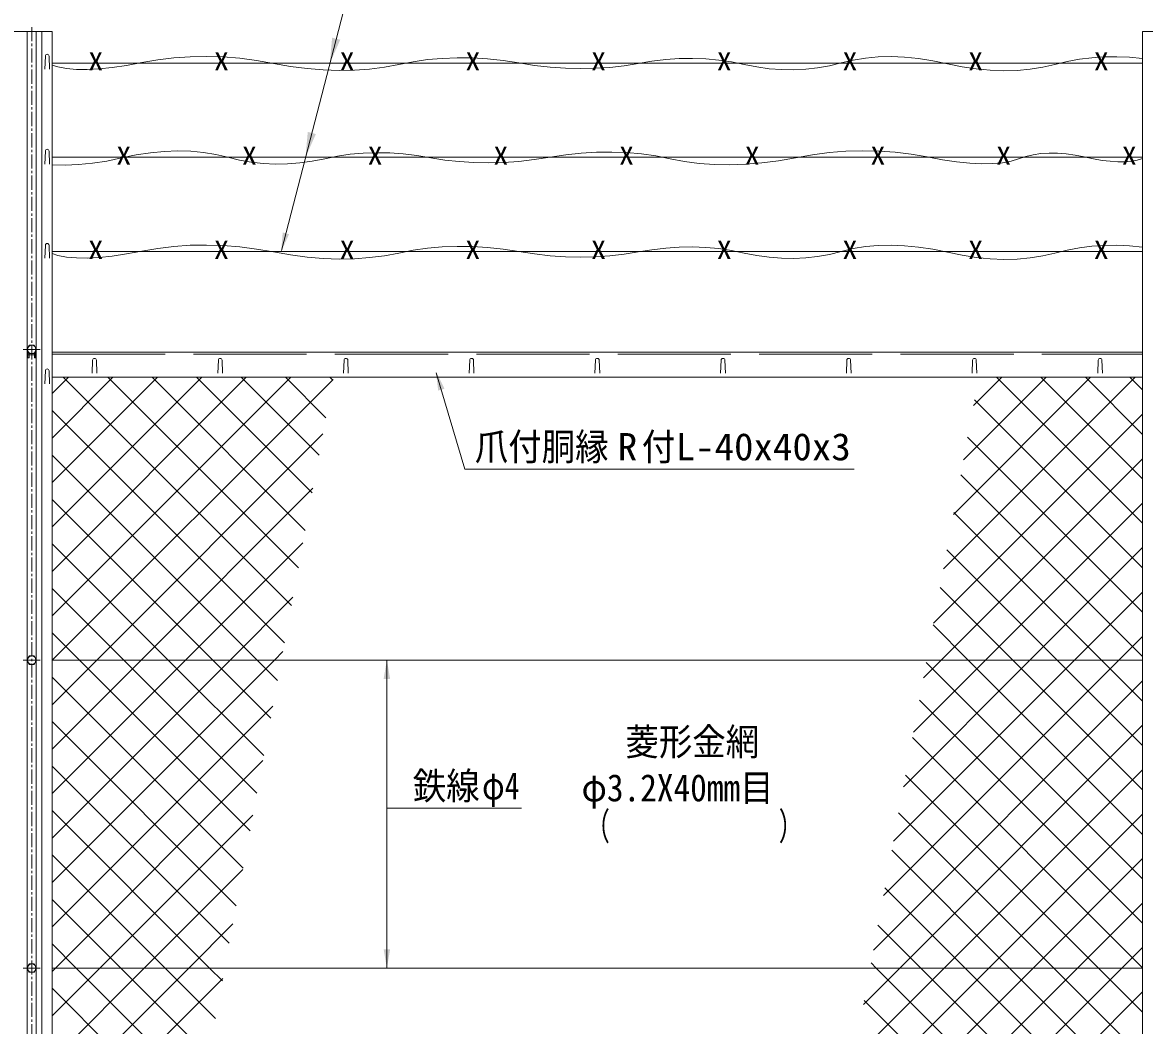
# Model space of a CAD drawing. Units: millimetres, scale not verified. Extents: x -4455 to 4455, y -3150 to 3150.
# Drawn here: x -3322 to -1537, y 65 to 1661 of the extents above; entities that cross this region are included whole.
import ezdxf
from ezdxf.enums import TextEntityAlignment as Align

# ---------------------------------------------------------------- set-up
doc = ezdxf.new("R2010")
doc.units = ezdxf.units.MM
doc.header["$LTSCALE"] = 30
for name, pattern in [('DASHED', [7.5, 6, -1.5]), ('USER1', [2, 1.25, -0.25, 0.25, -0.25]), ('USER2', [1.125, 0.75, -0.125, 0.125, -0.125])]:
    doc.linetypes.add(name, pattern=pattern)
for name, color, linetype, lineweight in [('0-2_1部材', 3, 'Continuous', 18), ('0-3_2網', 4, 'Continuous', 18), ('0-4_6文字', 3, 'Continuous', 9), ('0-5_8部品', 7, 'Continuous', 9), ('0-8_中心線', 1, 'USER1', 18)]:
    doc.layers.add(name, color=color, linetype=linetype, lineweight=lineweight)
doc.styles.add('ＭＳ ゴシック', font='')
doc.styles.get('ＭＳ ゴシック').set_extended_font_data('MS Gothic')

msp = doc.modelspace()

# ---------------------------------------------------------------- linework, layer by layer
at = {"layer": '0-2_1部材', "color": 7, "lineweight": 9}
for p, q in [((-3339.96, 1646.57), (-3274.96, 1646.57)), ((-3274.96, 1646.57), (-3274.96, -618.43)), ((-1539.96, 1646.57), (-1539.96, -618.43)), ((-1539.96, 1646.57), (-1474.96, 1646.57)), ((-3274.96, 1136.57), (-1539.96, 1136.57)), ((-3274.96, 1096.57), (-1539.96, 1096.57)), ((-3274.96, 646.57), (-1539.96, 646.57)), ((-3274.96, 156.57), (-1539.96, 156.57))]:
    msp.add_line(p, q, dxfattribs=at)
at = {"layer": '0-2_1部材'}
for p, q in [((-3314.46, 1646.57), (-3314.46, -618.43)), ((-3300.46, 1646.57), (-3300.46, -618.43)), ((-3291.46, 1646.57), (-3291.46, -618.43)), ((-3286.48, 1587.01), (-3285.73, 1607.51)), ((-3278.98, 1587.01), (-3279.73, 1607.51)), ((-3286.48, 1435.95), (-3285.73, 1456.45)), ((-3278.98, 1435.95), (-3279.73, 1456.45)), ((-3286.48, 1285.95), (-3285.73, 1306.45)), ((-3278.98, 1285.95), (-3279.73, 1306.45)), ((-3211.21, 1103.07), (-3210.46, 1123.57)), ((-3203.71, 1103.07), (-3204.46, 1123.57)), ((-3011.21, 1103.07), (-3010.46, 1123.57)), ((-3003.71, 1103.07), (-3004.46, 1123.57)), ((-2811.21, 1103.07), (-2810.46, 1123.57)), ((-2803.71, 1103.07), (-2804.46, 1123.57)), ((-2611.21, 1103.07), (-2610.46, 1123.57)), ((-2603.71, 1103.07), (-2604.46, 1123.57)), ((-2411.21, 1103.07), (-2410.46, 1123.57)), ((-2403.71, 1103.07), (-2404.46, 1123.57)), ((-2211.21, 1103.07), (-2210.46, 1123.57)), ((-2203.71, 1103.07), (-2204.46, 1123.57)), ((-2011.21, 1103.07), (-2010.46, 1123.57)), ((-2003.71, 1103.07), (-2004.46, 1123.57)), ((-1811.21, 1103.07), (-1810.46, 1123.57)), ((-1803.71, 1103.07), (-1804.46, 1123.57)), ((-1611.21, 1103.07), (-1610.46, 1123.57)), ((-1603.71, 1103.07), (-1604.46, 1123.57))]:
    msp.add_line(p, q, dxfattribs=at)
at = {"layer": '0-2_1部材', "color": 1}
for p, q in [((-3274.96, 1596.57), (-1539.96, 1596.57)), ((-1560.5, 1605.73), (-1539.96, 1603.78)), ((-3274.96, 1446.57), (-1539.96, 1446.57)), ((-1560.5, 1305.73), (-1539.96, 1303.78)), ((-3274.96, 1296.57), (-1539.96, 1296.57))]:
    msp.add_line(p, q, dxfattribs=at)
at = {"layer": '0-2_1部材', "color": 1, "linetype": 'DASHED'}
msp.add_line((-3274.96, 1133.57), (-1539.96, 1133.57), dxfattribs=at)
at = {"layer": '0-2_1部材', "color": 1}
for points in [[(-3274.96, 1593.29), (-3265.72, 1590.45), (-3251.92, 1587.93), (-3236.37, 1586.57), (-3219.06, 1586.38), (-3199.99, 1587.35), (-3179.17, 1589.49), (-3156.6, 1592.8), (-3132.26, 1597.28), (-3106.93, 1601.68), (-3081.35, 1604.78), (-3055.51, 1606.58), (-3029.43, 1607.06), (-3003.1, 1606.24), (-2976.52, 1604.12), (-2949.69, 1600.68), (-2922.62, 1595.94), (-2895.7, 1591.2), (-2869.36, 1587.75), (-2843.6, 1585.61), (-2818.41, 1584.76), (-2793.79, 1585.21), (-2769.75, 1586.95), (-2746.29, 1590), (-2723.4, 1594.34), (-2700.63, 1598.75), (-2677.54, 1601.99), (-2654.13, 1604.05), (-2630.39, 1604.93), (-2606.33, 1604.64), (-2581.94, 1603.18), (-2557.22, 1600.55), (-2532.18, 1596.74), (-2507.17, 1592.88), (-2482.53, 1590.1), (-2458.26, 1588.39), (-2434.37, 1587.75), (-2410.86, 1588.19), (-2387.72, 1589.7), (-2364.95, 1592.29)], [(-2364.95, 1592.29), (-2342.56, 1595.94), (-2320.5, 1599.59), (-2298.71, 1602.13), (-2277.2, 1603.58), (-2255.96, 1603.93), (-2234.99, 1603.18), (-2214.3, 1601.34), (-2193.89, 1598.39), (-2173.75, 1594.34), (-2153.84, 1590.36), (-2134.1, 1587.6), (-2114.53, 1586.07), (-2095.14, 1585.76), (-2075.93, 1586.67), (-2056.89, 1588.8), (-2038.03, 1592.16), (-2019.34, 1596.74), (-2000.42, 1601.27), (-1980.88, 1604.46), (-1960.72, 1606.31), (-1939.93, 1606.83), (-1918.52, 1606.01), (-1896.48, 1603.86), (-1873.81, 1600.37), (-1850.52, 1595.54), (-1827.2, 1590.72), (-1804.42, 1587.23), (-1782.19, 1585.08), (-1760.51, 1584.26), (-1739.39, 1584.78), (-1718.81, 1586.63), (-1698.78, 1589.82), (-1679.31, 1594.34), (-1660.01, 1598.99), (-1640.5, 1602.53), (-1620.8, 1604.98), (-1600.9, 1606.33), (-1580.8, 1606.58), (-1560.5, 1605.73)], [(-3118.45, 1453.86), (-3141.12, 1450.37), (-3164.41, 1445.54), (-3187.73, 1440.72), (-3210.51, 1437.23), (-3232.74, 1435.08), (-3254.41, 1434.26), (-3274.96, 1434.76)], [(-2268.64, 1440), (-2291.53, 1444.34), (-2314.29, 1448.75), (-2337.38, 1451.99), (-2360.8, 1454.05), (-2384.54, 1454.93), (-2408.6, 1454.64), (-2432.99, 1453.18), (-2457.71, 1450.55), (-2482.75, 1446.74), (-2507.76, 1442.88), (-2532.4, 1440.1), (-2556.67, 1438.39), (-2580.55, 1437.75), (-2604.07, 1438.19), (-2627.21, 1439.7), (-2649.97, 1442.29), (-2672.36, 1445.94), (-2694.43, 1449.59), (-2716.22, 1452.13), (-2737.73, 1453.58), (-2758.97, 1453.93), (-2779.93, 1453.18), (-2800.62, 1451.34), (-2821.04, 1448.39), (-2841.18, 1444.34), (-2861.09, 1440.36), (-2880.83, 1437.6), (-2900.39, 1436.07), (-2919.78, 1435.76), (-2939, 1436.67), (-2958.04, 1438.8), (-2976.9, 1442.16), (-2995.59, 1446.74), (-3014.5, 1451.27), (-3034.04, 1454.46), (-3054.21, 1456.31), (-3075, 1456.83), (-3096.41, 1456.01), (-3118.45, 1453.86)], [(-1539.96, 1444.82), (-1548.73, 1442.26), (-1558.12, 1440.56), (-1568.38, 1439.66), (-1579.5, 1439.56), (-1591.47, 1440.27), (-1604.31, 1441.78), (-1618.01, 1444.09), (-1632.56, 1447.2), (-1647.31, 1450.23), (-1661.58, 1452.28), (-1675.37, 1453.36), (-1688.69, 1453.46), (-1701.52, 1452.59), (-1713.88, 1450.75), (-1725.76, 1447.93), (-1737.17, 1444.15), (-1749.21, 1440.45), (-1763.01, 1437.93), (-1778.56, 1436.57), (-1795.87, 1436.38), (-1814.93, 1437.35), (-1835.75, 1439.49), (-1858.33, 1442.8), (-1882.66, 1447.28), (-1908, 1451.68), (-1933.58, 1454.78), (-1959.41, 1456.58), (-1985.5, 1457.06), (-2011.83, 1456.24), (-2038.41, 1454.12), (-2065.23, 1450.68), (-2092.31, 1445.94), (-2119.23, 1441.2), (-2145.57, 1437.75), (-2171.33, 1435.61), (-2196.52, 1434.76), (-2221.14, 1435.21), (-2245.18, 1436.95), (-2268.64, 1440)], [(-3274.96, 1293.29), (-3265.72, 1290.45), (-3251.92, 1287.93), (-3236.37, 1286.57), (-3219.06, 1286.38), (-3199.99, 1287.35), (-3179.17, 1289.49), (-3156.6, 1292.8), (-3132.26, 1297.28), (-3106.93, 1301.68), (-3081.35, 1304.78), (-3055.51, 1306.58), (-3029.43, 1307.06), (-3003.1, 1306.24), (-2976.52, 1304.12), (-2949.69, 1300.68), (-2922.62, 1295.94), (-2895.7, 1291.2), (-2869.36, 1287.75), (-2843.6, 1285.61), (-2818.41, 1284.76), (-2793.79, 1285.21), (-2769.75, 1286.95), (-2746.29, 1290), (-2723.4, 1294.34), (-2700.63, 1298.75), (-2677.54, 1301.99), (-2654.13, 1304.05), (-2630.39, 1304.93), (-2606.33, 1304.64), (-2581.94, 1303.18), (-2557.22, 1300.55), (-2532.18, 1296.74), (-2507.17, 1292.88), (-2482.53, 1290.1), (-2458.26, 1288.39), (-2434.37, 1287.75), (-2410.86, 1288.19), (-2387.72, 1289.7), (-2364.95, 1292.29)], [(-2364.95, 1292.29), (-2342.56, 1295.94), (-2320.5, 1299.59), (-2298.71, 1302.13), (-2277.2, 1303.58), (-2255.96, 1303.93), (-2234.99, 1303.18), (-2214.3, 1301.34), (-2193.89, 1298.39), (-2173.75, 1294.34), (-2153.84, 1290.36), (-2134.1, 1287.6), (-2114.53, 1286.07), (-2095.14, 1285.76), (-2075.93, 1286.67), (-2056.89, 1288.8), (-2038.03, 1292.16), (-2019.34, 1296.74), (-2000.42, 1301.27), (-1980.88, 1304.46), (-1960.72, 1306.31), (-1939.93, 1306.83), (-1918.52, 1306.01), (-1896.48, 1303.86), (-1873.81, 1300.37), (-1850.52, 1295.54), (-1827.2, 1290.72), (-1804.42, 1287.23), (-1782.19, 1285.08), (-1760.51, 1284.26), (-1739.39, 1284.78), (-1718.81, 1286.63), (-1698.78, 1289.82), (-1679.31, 1294.34), (-1660.01, 1298.99), (-1640.5, 1302.53), (-1620.8, 1304.98), (-1600.9, 1306.33), (-1580.8, 1306.58), (-1560.5, 1305.73)]]:
    msp.add_lwpolyline(points, dxfattribs=at)
at = {"layer": '0-2_1部材'}
for centre in [(-3282.73, 1607.51), (-3282.73, 1456.45), (-3282.73, 1306.45), (-3207.46, 1123.57), (-3007.46, 1123.57), (-2807.46, 1123.57), (-2607.46, 1123.57), (-2407.46, 1123.57), (-2207.46, 1123.57), (-2007.46, 1123.57), (-1807.46, 1123.57), (-1607.46, 1123.57)]:
    msp.add_arc(centre, 3, 0, 180, dxfattribs=at)
at = {"layer": '0-3_2網'}
for p, q in [((-3274.96, 1070.53), (-3248.93, 1096.57)), ((-3274.96, 999.82), (-3178.22, 1096.57)), ((-3274.96, 929.11), (-3107.51, 1096.57)), ((-3274.96, 858.4), (-3036.8, 1096.57)), ((-3274.96, 787.69), (-2966.09, 1096.57)), ((-3274.96, 716.98), (-2895.38, 1096.57)), ((-2894.16, 733.52), (-3257.21, 1096.57)), ((-2883.18, 793.25), (-3186.5, 1096.57)), ((-2872.2, 852.98), (-3115.79, 1096.57)), ((-2861.22, 912.71), (-3045.08, 1096.57)), ((-2850.24, 972.43), (-2974.37, 1096.57)), ((-2839.25, 1032.16), (-2903.66, 1096.57)), ((-2828.27, 1091.89), (-2832.95, 1096.57)), ((-1856.71, 791.73), (-1551.87, 1096.57)), ((-1840.78, 878.37), (-1622.58, 1096.57)), ((-1824.85, 965.01), (-1693.29, 1096.57)), ((-1808.92, 1051.65), (-1764, 1096.57)), ((-1539.96, 864.24), (-1772.29, 1096.57)), ((-1539.96, 934.95), (-1701.58, 1096.57)), ((-1539.96, 1005.67), (-1630.87, 1096.57)), ((-1539.96, 1076.38), (-1560.16, 1096.57)), ((-1539.96, 793.53), (-1807.24, 1060.81)), ((-2905.14, 673.79), (-3274.96, 1043.61)), ((-1872.63, 705.1), (-1539.96, 1037.77)), ((-1539.96, 722.82), (-1818.22, 1001.08)), ((-1860.45, 646.57), (-1539.96, 967.06)), ((-1539.96, 652.11), (-1829.2, 941.35)), ((-3133.24, 646.57), (-2859.89, 919.92)), ((-3019.34, 646.57), (-3274.96, 902.19)), ((-1789.74, 646.57), (-1539.96, 896.34)), ((-1605.13, 646.57), (-1840.18, 881.62)), ((-3090.05, 646.57), (-3274.96, 831.48)), ((-3062.53, 646.57), (-2875.82, 833.28)), ((-1675.84, 646.57), (-1851.16, 821.89)), ((-1719.03, 646.57), (-1539.96, 825.63)), ((-3160.76, 646.57), (-3274.96, 760.77)), ((-1746.55, 646.57), (-1862.14, 762.16)), ((-1648.32, 646.57), (-1539.96, 754.92)), ((-2991.82, 646.57), (-2891.75, 746.64)), ((-1817.26, 646.57), (-1873.12, 702.43)), ((-1577.61, 646.57), (-1539.96, 684.21)), ((-3274.96, 504.85), (-3133.24, 646.57)), ((-3274.96, 434.14), (-3062.53, 646.57)), ((-3274.96, 363.43), (-2991.82, 646.57)), ((-3274.96, 292.72), (-2921.11, 646.57)), ((-2949.06, 434.87), (-3160.76, 646.57)), ((-2938.08, 494.6), (-3090.05, 646.57)), ((-2927.1, 554.33), (-3019.34, 646.57)), ((-2921.11, 646.57), (-2907.67, 660)), ((-1952.27, 271.9), (-1577.61, 646.57)), ((-1936.35, 358.54), (-1648.32, 646.57)), ((-1920.42, 445.18), (-1719.03, 646.57)), ((-1904.49, 531.82), (-1789.74, 646.57)), ((-1888.56, 618.46), (-1860.45, 646.57)), ((-1539.96, 369.27), (-1817.26, 646.57)), ((-1539.96, 439.98), (-1746.55, 646.57)), ((-1539.96, 510.69), (-1675.84, 646.57)), ((-1539.96, 581.4), (-1605.13, 646.57)), ((-1539.96, 298.56), (-1884.11, 642.7)), ((-2971.03, 315.41), (-3274.96, 619.35)), ((-1968.2, 185.26), (-1539.96, 613.5)), ((-3274.96, 222), (-2923.6, 573.37)), ((-1539.96, 227.85), (-1895.09, 582.97)), ((-2982.01, 255.68), (-3274.96, 548.63)), ((-1926.19, 156.57), (-1539.96, 542.79)), ((-1539.96, 157.14), (-1906.07, 523.24)), ((-3269.69, 156.57), (-2939.53, 486.73)), ((-2992.99, 195.95), (-3274.96, 477.92)), ((-1855.48, 156.57), (-1539.96, 472.08)), ((-1610.1, 156.57), (-1917.05, 463.51)), ((-3024.32, 156.57), (-3274.96, 407.21)), ((-3198.98, 156.57), (-2955.46, 400.09)), ((-1680.82, 156.57), (-1928.03, 403.78)), ((-1784.77, 156.57), (-1539.96, 401.37)), ((-1751.53, 156.57), (-1939.01, 344.05)), ((-3095.03, 156.57), (-3274.96, 336.5)), ((-1714.05, 156.57), (-1539.96, 330.66)), ((-3128.27, 156.57), (-2971.39, 313.45)), ((-1822.24, 156.57), (-1949.99, 284.32)), ((-3165.74, 156.57), (-3274.96, 265.79)), ((-1643.34, 156.57), (-1539.96, 259.95)), ((-3057.56, 156.57), (-2987.32, 226.81)), ((-3236.45, 156.57), (-3274.96, 195.08)), ((-3274.96, 151.29), (-3269.69, 156.57)), ((-3274.96, 80.58), (-3198.98, 156.57)), ((-3274.96, 9.87), (-3128.27, 156.57)), ((-3274.96, -60.84), (-3057.56, 156.57)), ((-3036.91, -42.97), (-3236.45, 156.57)), ((-3025.93, 16.76), (-3165.74, 156.57)), ((-3014.95, 76.49), (-3095.03, 156.57)), ((-3003.97, 136.22), (-3024.32, 156.57)), ((-2047.84, -247.93), (-1643.34, 156.57)), ((-2031.92, -161.29), (-1714.05, 156.57)), ((-2015.99, -74.65), (-1784.77, 156.57)), ((-2000.06, 11.98), (-1855.48, 156.57)), ((-1984.13, 98.62), (-1926.19, 156.57)), ((-1539.96, -125.71), (-1822.24, 156.57)), ((-1539.96, -54.99), (-1751.53, 156.57)), ((-1539.96, 15.72), (-1680.82, 156.57)), ((-1539.96, 86.43), (-1610.1, 156.57)), ((-3274.96, -131.55), (-3003.24, 140.17)), ((-3047.89, -102.7), (-3274.96, 124.37)), ((-1951.92, -293.43), (-1539.96, 118.53)), ((-1584.37, -293.43), (-1982.93, 105.13))]:
    msp.add_line(p, q, dxfattribs=at)
for points in [[(-3274.96, 646.27), (-3274.66, 646.57), (-2828.03, 1093.2)], [(-3274.96, 575.56), (-3203.95, 646.57), (-2843.96, 1006.56)], [(-2916.12, 614.06), (-2948.63, 646.57), (-3274.96, 972.9)], [(-2960.05, 375.14), (-3231.48, 646.57), (-3274.96, 690.06)], [(-1539.96, -196.42), (-1892.95, 156.57), (-1960.97, 224.59)], [(-2022.63, -293.43), (-1572.63, 156.57), (-1539.96, 189.24)], [(-1539.96, -267.13), (-1963.66, 156.57), (-1971.95, 164.86)]]:
    msp.add_lwpolyline(points, dxfattribs=at)
at = {"layer": '0-4_6文字', "color": 1, "lineweight": 18}
for p, q in [((-2742.3, 646.57), (-2742.3, 156.57)), ((-2742.3, 411.01), (-2528.28, 411.01))]:
    msp.add_line(p, q, dxfattribs=at)
at = {"layer": '0-4_6文字', "color": 7}
for p, q in [((-2742.3, 577.08), (-2742.3, 644.57)), ((-2742.3, 402.19), (-2742.3, 158.57))]:
    msp.add_line(p, q, dxfattribs=at)
for points in [[(-2061.01, 1708.5), (-2804.07, 1708.5), (-2910.02, 1298.5)], [(-1998.95, 950.54), (-2618.32, 950.54), (-2663.67, 1103.79)]]:
    msp.add_lwpolyline(points, dxfattribs=at)
at = {"layer": '0-4_6文字', "color": 1}
for points in [[(-2816.53, 1633.63), (-2829.44, 1636.96), (-2832.99, 1596.57)], [(-2855.29, 1483.63), (-2868.2, 1486.96), (-2871.75, 1446.57)]]:
    msp.add_solid(points, dxfattribs=at)
at = {"layer": '0-4_6文字', "color": 7}
for points in [[(-2910.52, 1296.57), (-2908.05, 1326.92), (-2897.97, 1324.31)], [(-2664.24, 1105.7), (-2650.73, 1078.42), (-2660.72, 1075.46)], [(-2742.3, 646.57), (-2737.09, 616.57), (-2747.51, 616.57)], [(-2742.3, 156.57), (-2747.51, 186.57), (-2737.09, 186.57)]]:
    msp.add_solid(points, dxfattribs=at)
at = {"layer": '0-5_8部品', "color": 1, "linetype": 'USER1', "lineweight": 18}
for p, q in [((-3320.9, 1141.02), (-3294.01, 1141.02)), ((-3320.9, 646.57), (-3294.01, 646.57)), ((-3320.9, 156.57), (-3294.01, 156.57))]:
    msp.add_line(p, q, dxfattribs=at)
at = {"layer": '0-5_8部品'}
for p, q in [((-3313.71, 1138.26), (-3313.71, 1127.34)), ((-3312.89, 1136.84), (-3313.71, 1136.84)), ((-3311.71, 1132.34), (-3313.71, 1132.34)), ((-3311.71, 1132.57), (-3303.21, 1132.57)), ((-3303.21, 1134.8), (-3303.21, 1127.34)), ((-3303.21, 1132.34), (-3301.21, 1132.34)), ((-3303.21, 1127.34), (-3301.21, 1127.34)), ((-3302.04, 1136.84), (-3301.21, 1136.84)), ((-3301.21, 1138.26), (-3301.21, 1127.34)), ((-3286.44, 1086.41), (-3285.69, 1106.91)), ((-3278.94, 1086.41), (-3279.69, 1106.91))]:
    msp.add_line(p, q, dxfattribs=at)
at = {"layer": '0-5_8部品', "color": 3, "lineweight": 18}
for points in [[(-3299.62, 1141.02), (-3303.54, 1147.81), (-3311.38, 1147.81), (-3315.3, 1141.02), (-3311.38, 1134.23), (-3303.54, 1134.23)], [(-3299.62, 646.57), (-3303.54, 653.36), (-3311.38, 653.36), (-3315.3, 646.57), (-3311.38, 639.78), (-3303.54, 639.78)], [(-3299.62, 156.57), (-3303.54, 149.78), (-3311.38, 149.78), (-3315.3, 156.57), (-3311.38, 163.36), (-3303.54, 163.36)]]:
    msp.add_lwpolyline(points, close=True, dxfattribs=at)
at = {"layer": '0-5_8部品'}
msp.add_lwpolyline([(-3311.71, 1134.8), (-3311.71, 1127.34), (-3313.71, 1127.34)], dxfattribs=at)
at = {"layer": '0-5_8部品', "color": 3, "lineweight": 18}
for centre in [(-3307.46, 1141.02), (-3307.46, 646.57), (-3307.46, 156.57)]:
    msp.add_circle(centre, 6.8, dxfattribs=at)
at = {"layer": '0-5_8部品'}
msp.add_arc((-3282.69, 1106.91), 3, 0, 180, dxfattribs=at)
at = {"layer": '0-8_中心線', "linetype": 'USER2'}
msp.add_line((-3307.46, 1653.7), (-3307.46, -660.67), dxfattribs=at)

# ---------------------------------------------------------------- texts
at = {"layer": '0-2_1部材', "color": 1, "style": 'ＭＳ ゴシック', "width": 1.2}
for p in [(-3217.29, 1576.29), (-3017.29, 1576.29), (-2817.29, 1576.29), (-2617.29, 1576.29), (-2417.29, 1576.29), (-2217.29, 1576.29), (-2017.29, 1576.29), (-1817.29, 1576.29), (-1617.29, 1576.29), (-3172.77, 1426.29), (-2972.77, 1426.29), (-2772.77, 1426.29), (-2572.77, 1426.29), (-2372.77, 1426.29), (-2172.77, 1426.29), (-1972.77, 1426.29), (-1772.77, 1426.29), (-1572.77, 1426.29), (-3217.29, 1276.29), (-3017.29, 1276.29), (-2817.29, 1276.29), (-2617.29, 1276.29), (-2417.29, 1276.29), (-2217.29, 1276.29), (-2017.29, 1276.29), (-1817.29, 1276.29), (-1617.29, 1276.29)]:
    msp.add_text('X', height=28.81, dxfattribs=at).set_placement(p, align=Align.BOTTOM_LEFT)
at = {"layer": '0-4_6文字', "style": 'ＭＳ ゴシック'}
for s, height, width, p in [('爪付胴縁  付', 43.33, 0.9, (-2602.38, 951.46)), ('R', 43.33, 1.05, (-2374.96, 951.46)), ('L-40x40x3', 43.33, 1.05, (-2282.76, 951.46)), ('菱形金網', 43.33, 0.9, (-2362.7, 481.99)), ('鉄線', 43.33, 0.9, (-2701.1, 411.79)), ('φ4', 43.33, 0.8, (-2590.77, 411.79)), ('φ3.2X40mm目', 43.3, 0.9, (-2432.52, 408.8)), ('（\u3000\u3000\u3000 \u3000 \u3000\u3000）', 43.33, 0.65, (-2425.98, 347.65))]:
    msp.add_text(s, height=height, dxfattribs=dict(at, width=width)).set_placement(p, align=Align.BOTTOM_LEFT)

doc.saveas('drawing.dxf')
